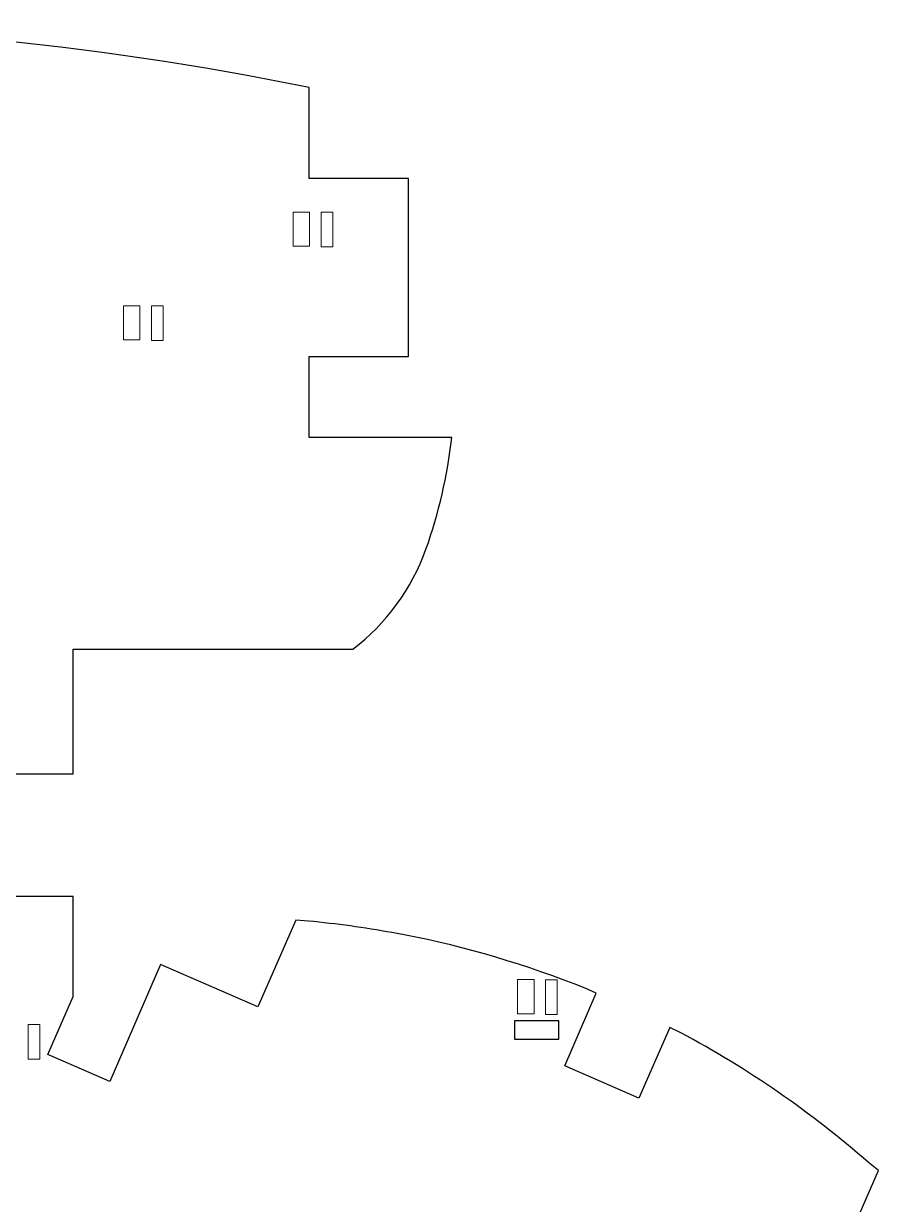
# Model space of a CAD drawing. Header units: metres. Extents: x 0 to 2611, y 0 to 3637.
# Drawn here: x 1527.3 to 1541.24, y 2721.47 to 2740.71 of the extents above; entities that cross this region are included whole.
import ezdxf

# ---------------------------------------------------------------- set-up
doc = ezdxf.new("R2010")
doc.units = ezdxf.units.M
doc.header["$LTSCALE"] = 0.1
doc.layers.add('BLK_1_FLR_2_BATH', color=3, linetype='Continuous', lineweight=0)
doc.layers.add('BLK_1_FLR_2_URINAL', color=1, linetype='Continuous', lineweight=0)
doc.layers.add('BLK_1_FLR_2_BLT_UP_AREA', color=22, linetype='Continuous')
doc.layers.add('BLK_1_FLR_2_WATER_CLOSET', color=3, linetype='Continuous')

msp = doc.modelspace()

# ---------------------------------------------------------------- linework, layer by layer
at = {"layer": 'BLK_1_FLR_2_BATH', "color": 3, "ltscale": 0.05, "elevation": 0}
for points in [[(1532.147, 2737.639), (1532.338, 2737.639), (1532.338, 2737.075), (1532.147, 2737.075)], [(1529.38, 2736.11), (1529.571, 2736.11), (1529.571, 2735.546), (1529.38, 2735.546)], [(1535.808, 2725.13), (1535.999, 2725.13), (1535.999, 2724.566), (1535.808, 2724.566)], [(1527.371, 2724.398), (1527.562, 2724.398), (1527.562, 2723.834), (1527.371, 2723.834)]]:
    msp.add_lwpolyline(points, close=True, dxfattribs=at)
at = {"layer": 'BLK_1_FLR_2_BLT_UP_AREA', "color": 14}
for points in [[(1522.573, 2728.486), (1528.103, 2728.486), (1528.103, 2730.516), (1532.667, 2730.516, 0.14304), (1533.858, 2732.145, 0.056399), (1534.278, 2733.966), (1531.953, 2733.966), (1531.953, 2735.286), (1533.573, 2735.286), (1533.573, 2738.186), (1531.953, 2738.186), (1531.953, 2739.671, 0.052259), (1521.073, 2740.709, 0.051441)], [(1540.62, 2720.612), (1541.235, 2722.024), (1541.072, 2722.151, 0.05779), (1538.012, 2724.265), (1537.833, 2724.354), (1537.33, 2723.202), (1536.12, 2723.729), (1536.635, 2724.911), (1536.452, 2724.991, 0.047704), (1533.504, 2725.861), (1533.302, 2725.898, 0.021245), (1531.944, 2726.085), (1531.734, 2726.103), (1531.117, 2724.687), (1529.531, 2725.378), (1528.7, 2723.471), (1527.691, 2723.91), (1528.103, 2724.856), (1528.103, 2725.236), (1528.103, 2726.136), (1528.103, 2726.486), (1522.573, 2726.486)]]:
    msp.add_lwpolyline(points, format="xyb", dxfattribs=at)
at = {"layer": 'BLK_1_FLR_2_URINAL', "color": 2}
for points in [[(1531.958, 2737.641), (1531.958, 2737.086), (1531.691, 2737.086), (1531.691, 2737.641)], [(1529.192, 2736.112), (1529.192, 2735.557), (1528.924, 2735.557), (1528.924, 2736.112)], [(1535.62, 2725.132), (1535.62, 2724.577), (1535.352, 2724.577), (1535.352, 2725.132)]]:
    msp.add_lwpolyline(points, close=True, dxfattribs=at)
at = {"layer": 'BLK_1_FLR_2_WATER_CLOSET', "color": 3, "elevation": 0}
msp.add_lwpolyline([(1536.025, 2724.463), (1535.302, 2724.463), (1535.302, 2724.161), (1536.025, 2724.161)], close=True, dxfattribs=at)

doc.saveas('drawing.dxf')
